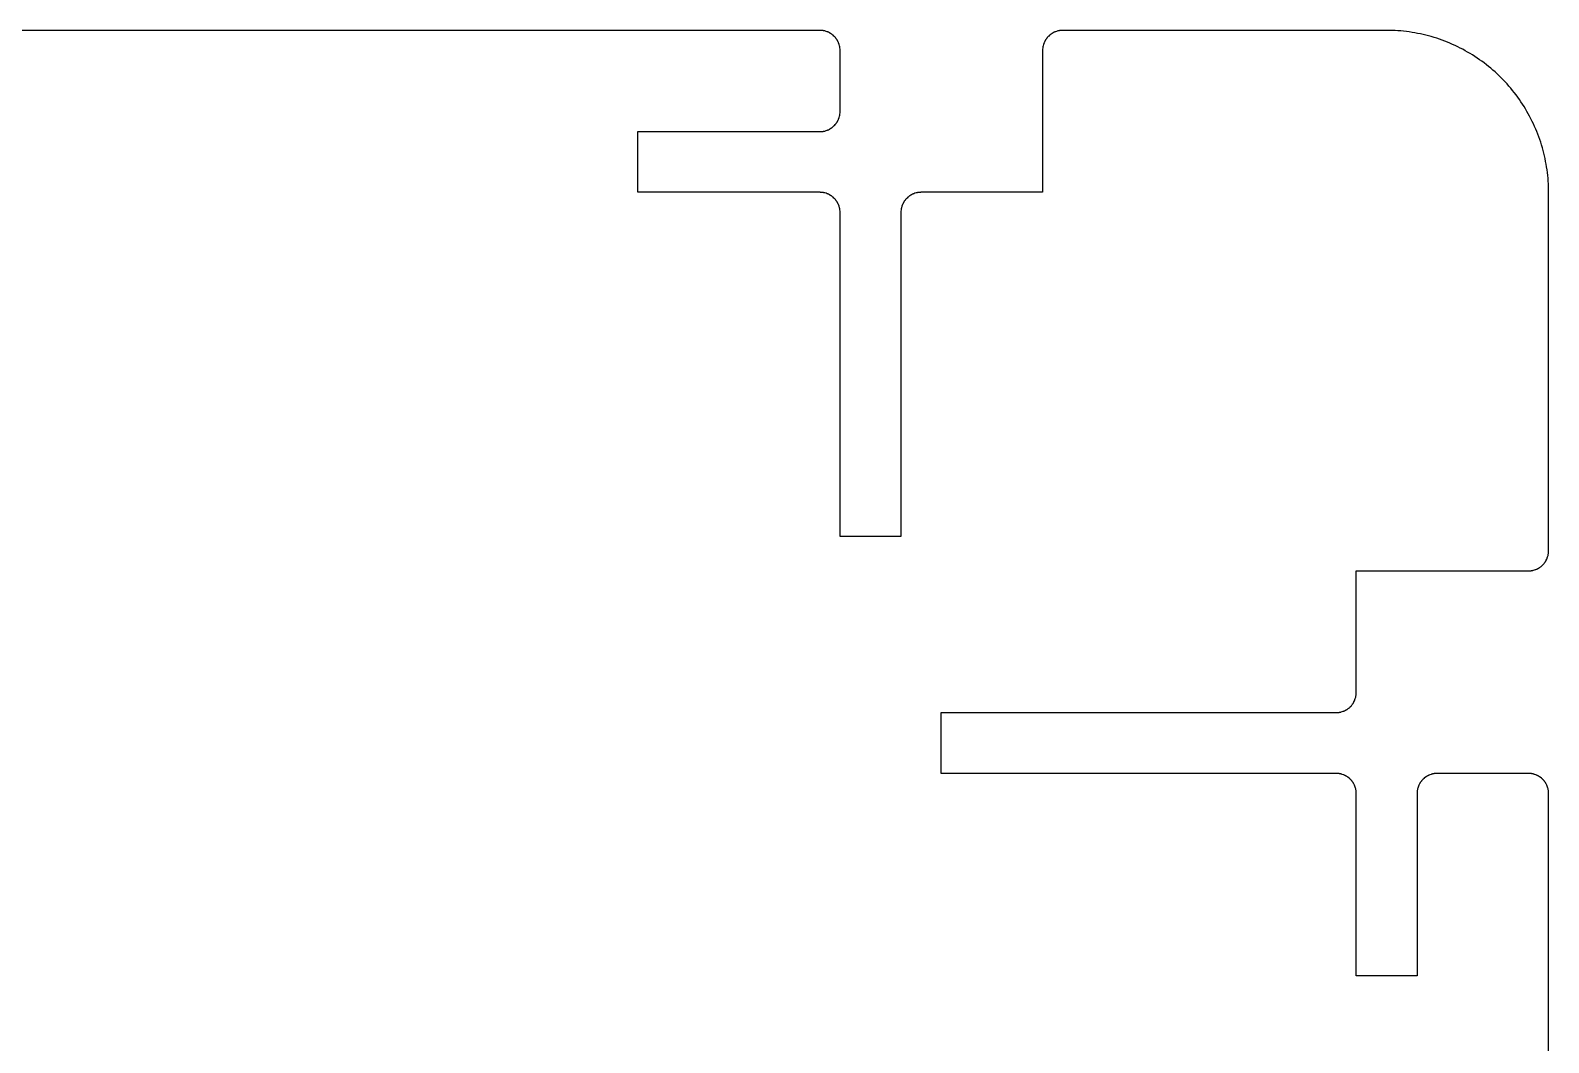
# Model space of a CAD drawing. Header units: metres. Extents: x 0 to 150, y 0 to 100.
# Drawn here: x 75 to 150, y 50 to 100 of the extents above; entities that cross this region are included whole.
import ezdxf

# ---------------------------------------------------------------- set-up
doc = ezdxf.new("R2010")
doc.units = ezdxf.units.M

msp = doc.modelspace()

# ---------------------------------------------------------------- linework, layer by layer
for p, q in [((114.018, 100), (55.9824, 100)), ((114.035, 99.999), (114.018, 100)), ((114.053, 99.999), (114.035, 99.999)), ((114.069, 99.998), (114.053, 99.999)), ((114.14, 99.9902), (114.069, 99.998)), ((114.156, 99.9873), (114.14, 99.9902)), ((114.174, 99.9844), (114.156, 99.9873)), ((114.19, 99.9814), (114.174, 99.9844)), ((114.208, 99.9785), (114.19, 99.9814)), ((114.225, 99.9746), (114.208, 99.9785)), ((114.242, 99.9707), (114.225, 99.9746)), ((114.309, 99.9512), (114.242, 99.9707)), ((114.358, 99.9336), (114.309, 99.9512)), ((114.375, 99.9268), (114.358, 99.9336)), ((114.391, 99.9209), (114.375, 99.9268)), ((114.406, 99.9131), (114.391, 99.9209)), ((114.423, 99.9062), (114.406, 99.9131)), ((114.47, 99.8828), (114.423, 99.9062)), ((114.484, 99.875), (114.47, 99.8828)), ((114.5, 99.8662), (114.484, 99.875)), ((114.515, 99.8574), (114.5, 99.8662)), ((114.53, 99.8477), (114.515, 99.8574)), ((114.545, 99.8389), (114.53, 99.8477)), ((114.56, 99.8291), (114.545, 99.8389)), ((114.573, 99.8193), (114.56, 99.8291)), ((114.588, 99.8086), (114.573, 99.8193)), ((114.602, 99.7988), (114.588, 99.8086)), ((114.629, 99.7773), (114.602, 99.7988)), ((114.643, 99.7656), (114.629, 99.7773)), ((114.656, 99.7549), (114.643, 99.7656)), ((114.694, 99.7197), (114.656, 99.7549)), ((125.344, 99.7549), (125.306, 99.7197)), ((125.357, 99.7656), (125.344, 99.7549)), ((125.371, 99.7773), (125.357, 99.7656)), ((125.398, 99.7988), (125.371, 99.7773)), ((125.412, 99.8086), (125.398, 99.7988)), ((125.427, 99.8193), (125.412, 99.8086)), ((125.44, 99.8291), (125.427, 99.8193)), ((125.455, 99.8389), (125.44, 99.8291)), ((125.47, 99.8477), (125.455, 99.8389)), ((125.485, 99.8574), (125.47, 99.8477)), ((125.5, 99.8662), (125.485, 99.8574)), ((125.516, 99.875), (125.5, 99.8662)), ((125.53, 99.8828), (125.516, 99.875)), ((125.577, 99.9062), (125.53, 99.8828)), ((125.594, 99.9131), (125.577, 99.9062)), ((125.609, 99.9209), (125.594, 99.9131)), ((125.625, 99.9268), (125.609, 99.9209)), ((125.642, 99.9336), (125.625, 99.9268)), ((125.691, 99.9512), (125.642, 99.9336)), ((125.758, 99.9707), (125.691, 99.9512)), ((125.775, 99.9746), (125.758, 99.9707)), ((125.792, 99.9785), (125.775, 99.9746)), ((125.81, 99.9814), (125.792, 99.9785)), ((125.826, 99.9844), (125.81, 99.9814)), ((125.844, 99.9873), (125.826, 99.9844)), ((125.86, 99.9902), (125.844, 99.9873)), ((125.931, 99.998), (125.86, 99.9902)), ((125.947, 99.999), (125.931, 99.998)), ((125.965, 99.999), (125.947, 99.999)), ((125.982, 100), (125.965, 99.999)), ((142, 100), (125.982, 100)), ((142.14, 99.999), (142, 100)), ((142.279, 99.9951), (142.14, 99.999)), ((142.419, 99.9893), (142.279, 99.9951)), ((142.558, 99.9805), (142.419, 99.9893)), ((142.697, 99.9697), (142.558, 99.9805)), ((142.836, 99.9561), (142.697, 99.9697)), ((142.975, 99.9404), (142.836, 99.9561)), ((143.113, 99.9219), (142.975, 99.9404)), ((143.252, 99.9014), (143.113, 99.9219)), ((143.39, 99.8789), (143.252, 99.9014)), ((143.526, 99.8525), (143.39, 99.8789)), ((143.663, 99.8252), (143.526, 99.8525)), ((143.8, 99.7949), (143.663, 99.8252)), ((143.936, 99.7627), (143.8, 99.7949)), ((144.07, 99.7275), (143.936, 99.7627)), ((114.72, 99.6943), (114.694, 99.7197)), ((114.755, 99.6562), (114.72, 99.6943)), ((114.766, 99.6426), (114.755, 99.6562)), ((114.777, 99.6289), (114.766, 99.6426)), ((114.799, 99.6016), (114.777, 99.6289)), ((114.809, 99.5879), (114.799, 99.6016)), ((114.819, 99.5732), (114.809, 99.5879)), ((114.829, 99.5596), (114.819, 99.5732)), ((114.839, 99.5449), (114.829, 99.5596)), ((114.848, 99.5303), (114.839, 99.5449)), ((114.857, 99.5146), (114.848, 99.5303)), ((114.866, 99.5), (114.857, 99.5146)), ((114.875, 99.4844), (114.866, 99.5)), ((114.883, 99.4697), (114.875, 99.4844)), ((114.906, 99.4229), (114.883, 99.4697)), ((114.913, 99.4062), (114.906, 99.4229)), ((114.921, 99.3906), (114.913, 99.4062)), ((114.927, 99.375), (114.921, 99.3906)), ((114.934, 99.3584), (114.927, 99.375)), ((114.951, 99.3086), (114.934, 99.3584)), ((114.971, 99.2422), (114.951, 99.3086)), ((114.975, 99.2246), (114.971, 99.2422)), ((114.979, 99.208), (114.975, 99.2246)), ((114.981, 99.1904), (114.979, 99.208)), ((114.984, 99.1738), (114.981, 99.1904)), ((114.987, 99.1562), (114.984, 99.1738)), ((114.99, 99.1396), (114.987, 99.1562)), ((114.998, 99.0693), (114.99, 99.1396)), ((114.999, 99.0527), (114.998, 99.0693)), ((114.999, 99.0352), (114.999, 99.0527)), ((115, 99.0176), (114.999, 99.0352)), ((115, 95.9824), (115, 99.0176)), ((125.001, 99.0352), (125, 99.0176)), ((125, 99.0176), (125, 92)), ((125.002, 99.0693), (125.001, 99.0527)), ((125.001, 99.0527), (125.001, 99.0352)), ((125.01, 99.1396), (125.002, 99.0693)), ((125.013, 99.1562), (125.01, 99.1396)), ((125.016, 99.1738), (125.013, 99.1562)), ((125.019, 99.1904), (125.016, 99.1738)), ((125.021, 99.208), (125.019, 99.1904)), ((125.025, 99.2246), (125.021, 99.208)), ((125.029, 99.2422), (125.025, 99.2246)), ((125.049, 99.3086), (125.029, 99.2422)), ((125.066, 99.3584), (125.049, 99.3086)), ((125.073, 99.375), (125.066, 99.3584)), ((125.079, 99.3906), (125.073, 99.375)), ((125.087, 99.4062), (125.079, 99.3906)), ((125.094, 99.4229), (125.087, 99.4062)), ((125.117, 99.4697), (125.094, 99.4229)), ((125.125, 99.4844), (125.117, 99.4697)), ((125.134, 99.5), (125.125, 99.4844)), ((125.143, 99.5146), (125.134, 99.5)), ((125.152, 99.5303), (125.143, 99.5146)), ((125.161, 99.5449), (125.152, 99.5303)), ((125.171, 99.5596), (125.161, 99.5449)), ((125.181, 99.5732), (125.171, 99.5596)), ((125.191, 99.5879), (125.181, 99.5732)), ((125.201, 99.6016), (125.191, 99.5879)), ((125.223, 99.6289), (125.201, 99.6016)), ((125.234, 99.6426), (125.223, 99.6289)), ((125.245, 99.6562), (125.234, 99.6426)), ((125.28, 99.6943), (125.245, 99.6562)), ((125.306, 99.7197), (125.28, 99.6943)), ((144.205, 99.6904), (144.07, 99.7275)), ((144.339, 99.6504), (144.205, 99.6904)), ((144.472, 99.6084), (144.339, 99.6504)), ((144.604, 99.5645), (144.472, 99.6084)), ((144.736, 99.5176), (144.604, 99.5645)), ((144.867, 99.4688), (144.736, 99.5176)), ((144.997, 99.417), (144.867, 99.4688)), ((145.126, 99.3643), (144.997, 99.417)), ((145.254, 99.3086), (145.126, 99.3643)), ((145.381, 99.25), (145.254, 99.3086)), ((145.507, 99.1904), (145.381, 99.25)), ((145.632, 99.1279), (145.507, 99.1904)), ((145.756, 99.0635), (145.632, 99.1279)), ((145.879, 98.9971), (145.756, 99.0635)), ((146, 98.9277), (145.879, 98.9971)), ((146.12, 98.8574), (146, 98.9277)), ((146.239, 98.7842), (146.12, 98.8574)), ((146.357, 98.709), (146.239, 98.7842)), ((146.474, 98.6318), (146.357, 98.709)), ((146.589, 98.5527), (146.474, 98.6318)), ((146.702, 98.4717), (146.589, 98.5527)), ((146.814, 98.3887), (146.702, 98.4717)), ((146.925, 98.3037), (146.814, 98.3887)), ((147.034, 98.2168), (146.925, 98.3037)), ((147.143, 98.1279), (147.034, 98.2168)), ((147.248, 98.0381), (147.143, 98.1279)), ((147.354, 97.9453), (147.248, 98.0381)), ((147.456, 97.8506), (147.354, 97.9453)), ((147.558, 97.7549), (147.456, 97.8506)), ((147.657, 97.6572), (147.558, 97.7549)), ((147.755, 97.5576), (147.657, 97.6572)), ((147.851, 97.4561), (147.755, 97.5576)), ((147.945, 97.3535), (147.851, 97.4561)), ((148.038, 97.248), (147.945, 97.3535)), ((148.128, 97.1426), (148.038, 97.248)), ((148.217, 97.0342), (148.128, 97.1426)), ((148.304, 96.9248), (148.217, 97.0342)), ((148.389, 96.8145), (148.304, 96.9248)), ((148.472, 96.7021), (148.389, 96.8145)), ((148.553, 96.5889), (148.472, 96.7021)), ((148.632, 96.4736), (148.553, 96.5889)), ((148.709, 96.3574), (148.632, 96.4736)), ((148.784, 96.2393), (148.709, 96.3574)), ((148.857, 96.1201), (148.784, 96.2393)), ((148.928, 96), (148.857, 96.1201)), ((148.997, 95.8789), (148.928, 96)), ((114.656, 95.2451), (114.694, 95.2803)), ((114.694, 95.2803), (114.72, 95.3057)), ((114.72, 95.3057), (114.755, 95.3438)), ((114.755, 95.3438), (114.766, 95.3574)), ((114.766, 95.3574), (114.777, 95.3711)), ((114.777, 95.3711), (114.799, 95.3984)), ((114.799, 95.3984), (114.809, 95.4121)), ((114.809, 95.4121), (114.819, 95.4268)), ((114.819, 95.4268), (114.829, 95.4404)), ((114.829, 95.4404), (114.839, 95.4551)), ((114.839, 95.4551), (114.848, 95.4697)), ((114.848, 95.4697), (114.857, 95.4854)), ((114.857, 95.4854), (114.866, 95.5)), ((114.866, 95.5), (114.875, 95.5156)), ((114.875, 95.5156), (114.883, 95.5303)), ((114.883, 95.5303), (114.906, 95.5771)), ((114.906, 95.5771), (114.913, 95.5938)), ((114.913, 95.5938), (114.921, 95.6094)), ((114.921, 95.6094), (114.927, 95.625)), ((114.927, 95.625), (114.934, 95.6416)), ((114.934, 95.6416), (114.951, 95.6914)), ((114.951, 95.6914), (114.971, 95.7578)), ((114.971, 95.7578), (114.975, 95.7754)), ((114.975, 95.7754), (114.979, 95.792)), ((114.979, 95.792), (114.981, 95.8096)), ((114.981, 95.8096), (114.984, 95.8262)), ((114.984, 95.8262), (114.987, 95.8438)), ((114.987, 95.8438), (114.99, 95.8604)), ((114.99, 95.8604), (114.998, 95.9307)), ((114.998, 95.9307), (114.999, 95.9473)), ((114.999, 95.9648), (115, 95.9824)), ((114.999, 95.9473), (114.999, 95.9648)), ((149.063, 95.7559), (148.997, 95.8789)), ((149.128, 95.6318), (149.063, 95.7559)), ((149.19, 95.5068), (149.128, 95.6318)), ((149.25, 95.3809), (149.19, 95.5068)), ((149.309, 95.2539), (149.25, 95.3809)), ((149.364, 95.126), (149.309, 95.2539)), ((105, 92), (105, 95)), ((105, 95), (114.018, 95)), ((114.018, 95), (114.035, 95.001)), ((114.035, 95.001), (114.053, 95.001)), ((114.053, 95.001), (114.069, 95.002)), ((114.069, 95.002), (114.14, 95.0098)), ((114.14, 95.0098), (114.156, 95.0127)), ((114.156, 95.0127), (114.174, 95.0156)), ((114.174, 95.0156), (114.19, 95.0186)), ((114.19, 95.0186), (114.208, 95.0215)), ((114.208, 95.0215), (114.225, 95.0254)), ((114.225, 95.0254), (114.242, 95.0293)), ((114.242, 95.0293), (114.309, 95.0488)), ((114.309, 95.0488), (114.358, 95.0664)), ((114.358, 95.0664), (114.375, 95.0732)), ((114.375, 95.0732), (114.391, 95.0791)), ((114.391, 95.0791), (114.406, 95.0869)), ((114.406, 95.0869), (114.423, 95.0938)), ((114.423, 95.0938), (114.47, 95.1172)), ((114.47, 95.1172), (114.484, 95.125)), ((114.484, 95.125), (114.5, 95.1338)), ((114.5, 95.1338), (114.515, 95.1426)), ((114.515, 95.1426), (114.53, 95.1523)), ((114.53, 95.1523), (114.545, 95.1611)), ((114.545, 95.1611), (114.56, 95.1709)), ((114.56, 95.1709), (114.573, 95.1807)), ((114.573, 95.1807), (114.588, 95.1914)), ((114.588, 95.1914), (114.602, 95.2012)), ((114.602, 95.2012), (114.629, 95.2227)), ((114.629, 95.2227), (114.643, 95.2344)), ((114.643, 95.2344), (114.656, 95.2451)), ((149.417, 94.9971), (149.364, 95.126)), ((149.469, 94.8672), (149.417, 94.9971)), ((149.518, 94.7363), (149.469, 94.8672)), ((149.564, 94.6045), (149.518, 94.7363)), ((149.608, 94.4717), (149.564, 94.6045)), ((149.65, 94.3389), (149.608, 94.4717)), ((149.69, 94.2051), (149.65, 94.3389)), ((149.728, 94.0703), (149.69, 94.2051)), ((149.763, 93.9355), (149.728, 94.0703)), ((149.795, 93.7998), (149.763, 93.9355)), ((149.825, 93.6631), (149.795, 93.7998)), ((149.853, 93.5264), (149.825, 93.6631)), ((149.879, 93.3896), (149.853, 93.5264)), ((149.901, 93.252), (149.879, 93.3896)), ((149.922, 93.1133), (149.901, 93.252)), ((149.94, 92.9746), (149.922, 93.1133)), ((149.956, 92.8359), (149.94, 92.9746)), ((149.97, 92.6973), (149.956, 92.8359)), ((149.98, 92.5576), (149.97, 92.6973)), ((149.989, 92.4189), (149.98, 92.5576)), ((149.995, 92.2793), (149.989, 92.4189)), ((149.999, 92.1396), (149.995, 92.2793)), ((114.018, 92), (105, 92)), ((114.035, 91.999), (114.018, 92)), ((114.053, 91.999), (114.035, 91.999)), ((114.069, 91.998), (114.053, 91.999)), ((114.14, 91.9902), (114.069, 91.998)), ((114.156, 91.9873), (114.14, 91.9902)), ((114.174, 91.9844), (114.156, 91.9873)), ((114.19, 91.9814), (114.174, 91.9844)), ((114.208, 91.9785), (114.19, 91.9814)), ((114.225, 91.9746), (114.208, 91.9785)), ((114.242, 91.9707), (114.225, 91.9746)), ((114.309, 91.9512), (114.242, 91.9707)), ((114.358, 91.9336), (114.309, 91.9512)), ((114.375, 91.9268), (114.358, 91.9336)), ((114.391, 91.9209), (114.375, 91.9268)), ((114.406, 91.9131), (114.391, 91.9209)), ((114.423, 91.9062), (114.406, 91.9131)), ((114.47, 91.8828), (114.423, 91.9062)), ((114.484, 91.875), (114.47, 91.8828)), ((114.5, 91.8662), (114.484, 91.875)), ((114.515, 91.8574), (114.5, 91.8662)), ((114.53, 91.8477), (114.515, 91.8574)), ((114.545, 91.8389), (114.53, 91.8477)), ((114.56, 91.8291), (114.545, 91.8389)), ((114.573, 91.8193), (114.56, 91.8291)), ((114.588, 91.8086), (114.573, 91.8193)), ((114.602, 91.7988), (114.588, 91.8086)), ((114.629, 91.7773), (114.602, 91.7988)), ((114.643, 91.7656), (114.629, 91.7773)), ((114.656, 91.7549), (114.643, 91.7656)), ((114.694, 91.7197), (114.656, 91.7549)), ((114.72, 91.6943), (114.694, 91.7197)), ((114.755, 91.6562), (114.72, 91.6943)), ((114.766, 91.6426), (114.755, 91.6562)), ((114.777, 91.6289), (114.766, 91.6426)), ((114.799, 91.6016), (114.777, 91.6289)), ((114.809, 91.5879), (114.799, 91.6016)), ((114.819, 91.5732), (114.809, 91.5879)), ((114.829, 91.5596), (114.819, 91.5732)), ((114.839, 91.5449), (114.829, 91.5596)), ((114.848, 91.5303), (114.839, 91.5449)), ((114.857, 91.5146), (114.848, 91.5303)), ((114.866, 91.5), (114.857, 91.5146)), ((114.875, 91.4844), (114.866, 91.5)), ((118.134, 91.5), (118.125, 91.4844)), ((118.143, 91.5146), (118.134, 91.5)), ((118.152, 91.5303), (118.143, 91.5146)), ((118.161, 91.5449), (118.152, 91.5303)), ((118.171, 91.5596), (118.161, 91.5449)), ((118.181, 91.5732), (118.171, 91.5596)), ((118.191, 91.5879), (118.181, 91.5732)), ((118.201, 91.6016), (118.191, 91.5879)), ((118.223, 91.6289), (118.201, 91.6016)), ((118.234, 91.6426), (118.223, 91.6289)), ((118.245, 91.6562), (118.234, 91.6426)), ((118.28, 91.6943), (118.245, 91.6562)), ((118.306, 91.7197), (118.28, 91.6943)), ((118.344, 91.7549), (118.306, 91.7197)), ((118.357, 91.7656), (118.344, 91.7549)), ((118.371, 91.7773), (118.357, 91.7656)), ((118.398, 91.7988), (118.371, 91.7773)), ((118.412, 91.8086), (118.398, 91.7988)), ((118.427, 91.8193), (118.412, 91.8086)), ((118.44, 91.8291), (118.427, 91.8193)), ((118.455, 91.8389), (118.44, 91.8291)), ((118.47, 91.8477), (118.455, 91.8389)), ((118.485, 91.8574), (118.47, 91.8477)), ((118.5, 91.8662), (118.485, 91.8574)), ((118.516, 91.875), (118.5, 91.8662)), ((118.53, 91.8828), (118.516, 91.875)), ((118.577, 91.9062), (118.53, 91.8828)), ((118.594, 91.9131), (118.577, 91.9062)), ((118.609, 91.9209), (118.594, 91.9131)), ((118.625, 91.9268), (118.609, 91.9209)), ((118.642, 91.9336), (118.625, 91.9268)), ((118.691, 91.9512), (118.642, 91.9336)), ((118.758, 91.9707), (118.691, 91.9512)), ((118.775, 91.9746), (118.758, 91.9707)), ((118.792, 91.9785), (118.775, 91.9746)), ((118.81, 91.9814), (118.792, 91.9785)), ((118.826, 91.9844), (118.81, 91.9814)), ((118.844, 91.9873), (118.826, 91.9844)), ((118.86, 91.9902), (118.844, 91.9873)), ((118.931, 91.998), (118.86, 91.9902)), ((118.947, 91.999), (118.931, 91.998)), ((118.965, 91.999), (118.947, 91.999)), ((118.982, 92), (118.965, 91.999)), ((125, 92), (118.982, 92)), ((150, 92), (149.999, 92.1396)), ((150, 74.2822), (150, 92)), ((114.883, 91.4697), (114.875, 91.4844)), ((114.906, 91.4229), (114.883, 91.4697)), ((114.913, 91.4062), (114.906, 91.4229)), ((114.921, 91.3906), (114.913, 91.4062)), ((114.927, 91.375), (114.921, 91.3906)), ((114.934, 91.3584), (114.927, 91.375)), ((114.951, 91.3086), (114.934, 91.3584)), ((114.971, 91.2422), (114.951, 91.3086)), ((114.975, 91.2246), (114.971, 91.2422)), ((114.979, 91.208), (114.975, 91.2246)), ((114.981, 91.1904), (114.979, 91.208)), ((114.984, 91.1738), (114.981, 91.1904)), ((114.987, 91.1562), (114.984, 91.1738)), ((114.99, 91.1396), (114.987, 91.1562)), ((114.998, 91.0693), (114.99, 91.1396)), ((114.999, 91.0527), (114.998, 91.0693)), ((114.999, 91.0352), (114.999, 91.0527)), ((115, 91.0176), (114.999, 91.0352)), ((115, 75), (115, 91.0176)), ((118.001, 91.0352), (118, 91.0176)), ((118, 91.0176), (118, 75)), ((118.002, 91.0693), (118.001, 91.0527)), ((118.001, 91.0527), (118.001, 91.0352)), ((118.01, 91.1396), (118.002, 91.0693)), ((118.013, 91.1562), (118.01, 91.1396)), ((118.016, 91.1738), (118.013, 91.1562)), ((118.019, 91.1904), (118.016, 91.1738)), ((118.021, 91.208), (118.019, 91.1904)), ((118.025, 91.2246), (118.021, 91.208)), ((118.029, 91.2422), (118.025, 91.2246)), ((118.049, 91.3086), (118.029, 91.2422)), ((118.066, 91.3584), (118.049, 91.3086)), ((118.073, 91.375), (118.066, 91.3584)), ((118.079, 91.3906), (118.073, 91.375)), ((118.087, 91.4062), (118.079, 91.3906)), ((118.094, 91.4229), (118.087, 91.4062)), ((118.117, 91.4697), (118.094, 91.4229)), ((118.125, 91.4844), (118.117, 91.4697)), ((118, 75), (115, 75)), ((149.999, 74.2646), (150, 74.2822)), ((149.999, 74.248), (149.999, 74.2646)), ((149.588, 73.4912), (149.602, 73.501)), ((149.602, 73.501), (149.629, 73.5225)), ((149.629, 73.5225), (149.643, 73.5342)), ((149.643, 73.5342), (149.656, 73.5449)), ((149.656, 73.5449), (149.682, 73.5684)), ((149.682, 73.5684), (149.694, 73.5811)), ((149.694, 73.5811), (149.707, 73.5928)), ((149.707, 73.5928), (149.72, 73.6055)), ((149.72, 73.6055), (149.755, 73.6436)), ((149.755, 73.6436), (149.766, 73.6572)), ((149.766, 73.6572), (149.777, 73.6709)), ((149.777, 73.6709), (149.799, 73.6982)), ((149.799, 73.6982), (149.809, 73.7119)), ((149.809, 73.7119), (149.819, 73.7266)), ((149.819, 73.7266), (149.829, 73.7412)), ((149.829, 73.7412), (149.839, 73.7549)), ((149.839, 73.7549), (149.848, 73.7705)), ((149.848, 73.7705), (149.857, 73.7852)), ((149.857, 73.7852), (149.866, 73.7998)), ((149.866, 73.7998), (149.875, 73.8154)), ((149.875, 73.8154), (149.883, 73.8301)), ((149.883, 73.8301), (149.906, 73.877)), ((149.906, 73.877), (149.913, 73.8936)), ((149.913, 73.8936), (149.921, 73.9092)), ((149.921, 73.9092), (149.927, 73.9258)), ((149.927, 73.9258), (149.934, 73.9414)), ((149.934, 73.9414), (149.951, 73.9912)), ((149.951, 73.9912), (149.971, 74.0576)), ((149.971, 74.0576), (149.975, 74.0752)), ((149.975, 74.0752), (149.979, 74.0918)), ((149.979, 74.0918), (149.981, 74.1094)), ((149.981, 74.1094), (149.984, 74.126)), ((149.984, 74.126), (149.99, 74.1611)), ((149.99, 74.1611), (149.992, 74.1777)), ((149.992, 74.1777), (149.998, 74.2305)), ((149.998, 74.2305), (149.999, 74.248)), ((140.5, 67.2822), (140.5, 73.2998)), ((140.5, 73.2998), (149.018, 73.2998)), ((149.018, 73.2998), (149.053, 73.3018)), ((149.053, 73.3018), (149.069, 73.3027)), ((149.069, 73.3027), (149.087, 73.3037)), ((149.087, 73.3037), (149.14, 73.3096)), ((149.14, 73.3096), (149.156, 73.3125)), ((149.156, 73.3125), (149.174, 73.3154)), ((149.174, 73.3154), (149.19, 73.3184)), ((149.19, 73.3184), (149.208, 73.3223)), ((149.208, 73.3223), (149.225, 73.3252)), ((149.225, 73.3252), (149.242, 73.3301)), ((149.242, 73.3301), (149.259, 73.334)), ((149.259, 73.334), (149.309, 73.3486)), ((149.309, 73.3486), (149.358, 73.3662)), ((149.358, 73.3662), (149.375, 73.373)), ((149.375, 73.373), (149.406, 73.3867)), ((149.406, 73.3867), (149.423, 73.3936)), ((149.423, 73.3936), (149.47, 73.417)), ((149.47, 73.417), (149.484, 73.4258)), ((149.484, 73.4258), (149.5, 73.4336)), ((149.5, 73.4336), (149.515, 73.4424)), ((149.515, 73.4424), (149.53, 73.4521)), ((149.53, 73.4521), (149.545, 73.4609)), ((149.545, 73.4609), (149.56, 73.4707)), ((149.56, 73.4707), (149.573, 73.4805)), ((149.573, 73.4805), (149.588, 73.4912)), ((140.329, 66.7412), (140.339, 66.7549)), ((140.339, 66.7549), (140.348, 66.7705)), ((140.348, 66.7705), (140.357, 66.7852)), ((140.357, 66.7852), (140.366, 66.7998)), ((140.366, 66.7998), (140.375, 66.8154)), ((140.375, 66.8154), (140.383, 66.8301)), ((140.383, 66.8301), (140.406, 66.877)), ((140.406, 66.877), (140.413, 66.8936)), ((140.413, 66.8936), (140.421, 66.9092)), ((140.421, 66.9092), (140.427, 66.9258)), ((140.427, 66.9258), (140.434, 66.9414)), ((140.434, 66.9414), (140.451, 66.9912)), ((140.451, 66.9912), (140.471, 67.0576)), ((140.471, 67.0576), (140.475, 67.0752)), ((140.475, 67.0752), (140.479, 67.0918)), ((140.479, 67.0918), (140.481, 67.1094)), ((140.481, 67.1094), (140.484, 67.126)), ((140.484, 67.126), (140.49, 67.1611)), ((140.49, 67.1611), (140.492, 67.1777)), ((140.492, 67.1777), (140.498, 67.2305)), ((140.498, 67.2305), (140.499, 67.248)), ((140.499, 67.2646), (140.5, 67.2822)), ((140.499, 67.248), (140.499, 67.2646)), ((120, 63.2998), (120, 66.2998)), ((120, 66.2998), (139.518, 66.2998)), ((139.518, 66.2998), (139.553, 66.3018)), ((139.553, 66.3018), (139.569, 66.3027)), ((139.569, 66.3027), (139.587, 66.3037)), ((139.587, 66.3037), (139.64, 66.3096)), ((139.64, 66.3096), (139.656, 66.3125)), ((139.656, 66.3125), (139.674, 66.3154)), ((139.674, 66.3154), (139.69, 66.3184)), ((139.69, 66.3184), (139.708, 66.3223)), ((139.708, 66.3223), (139.725, 66.3252)), ((139.725, 66.3252), (139.742, 66.3301)), ((139.742, 66.3301), (139.759, 66.334)), ((139.759, 66.334), (139.809, 66.3486)), ((139.809, 66.3486), (139.858, 66.3662)), ((139.858, 66.3662), (139.875, 66.373)), ((139.875, 66.373), (139.906, 66.3867)), ((139.906, 66.3867), (139.923, 66.3936)), ((139.923, 66.3936), (139.97, 66.417)), ((139.97, 66.417), (139.984, 66.4258)), ((139.984, 66.4258), (140, 66.4336)), ((140, 66.4336), (140.015, 66.4424)), ((140.015, 66.4424), (140.03, 66.4521)), ((140.03, 66.4521), (140.045, 66.4609)), ((140.045, 66.4609), (140.06, 66.4707)), ((140.06, 66.4707), (140.073, 66.4805)), ((140.073, 66.4805), (140.088, 66.4912)), ((140.088, 66.4912), (140.102, 66.501)), ((140.102, 66.501), (140.129, 66.5225)), ((140.129, 66.5225), (140.143, 66.5342)), ((140.143, 66.5342), (140.156, 66.5449)), ((140.156, 66.5449), (140.182, 66.5684)), ((140.182, 66.5684), (140.194, 66.5811)), ((140.194, 66.5811), (140.207, 66.5928)), ((140.207, 66.5928), (140.22, 66.6055)), ((140.22, 66.6055), (140.255, 66.6436)), ((140.255, 66.6436), (140.266, 66.6572)), ((140.266, 66.6572), (140.277, 66.6709)), ((140.277, 66.6709), (140.299, 66.6982)), ((140.299, 66.6982), (140.309, 66.7119)), ((140.309, 66.7119), (140.319, 66.7266)), ((140.319, 66.7266), (140.329, 66.7412)), ((139.535, 63.2998), (120, 63.2998)), ((139.553, 63.2988), (139.535, 63.2998)), ((139.569, 63.2979), (139.553, 63.2988)), ((139.587, 63.2959), (139.569, 63.2979)), ((139.604, 63.2949), (139.587, 63.2959)), ((139.622, 63.293), (139.604, 63.2949)), ((139.64, 63.29), (139.622, 63.293)), ((139.656, 63.2881), (139.64, 63.29)), ((139.674, 63.2852), (139.656, 63.2881)), ((139.69, 63.2812), (139.674, 63.2852)), ((139.708, 63.2783), (139.69, 63.2812)), ((139.725, 63.2744), (139.708, 63.2783)), ((139.742, 63.2705), (139.725, 63.2744)), ((139.759, 63.2656), (139.742, 63.2705)), ((139.775, 63.2617), (139.759, 63.2656)), ((139.792, 63.2559), (139.775, 63.2617)), ((139.809, 63.251), (139.792, 63.2559)), ((139.875, 63.2275), (139.809, 63.251)), ((139.906, 63.2139), (139.875, 63.2275)), ((139.923, 63.2061), (139.906, 63.2139)), ((139.938, 63.1992), (139.923, 63.2061)), ((139.954, 63.1914), (139.938, 63.1992)), ((139.97, 63.1826), (139.954, 63.1914)), ((139.984, 63.1748), (139.97, 63.1826)), ((140, 63.166), (139.984, 63.1748)), ((140.015, 63.1572), (140, 63.166)), ((140.03, 63.1484), (140.015, 63.1572)), ((140.06, 63.1289), (140.03, 63.1484)), ((140.073, 63.1191), (140.06, 63.1289)), ((140.088, 63.1094), (140.073, 63.1191)), ((140.143, 63.0664), (140.088, 63.1094)), ((140.156, 63.0547), (140.143, 63.0664)), ((140.194, 63.0195), (140.156, 63.0547)), ((140.207, 63.0068), (140.194, 63.0195)), ((140.22, 62.9951), (140.207, 63.0068)), ((143.793, 63.0068), (143.78, 62.9951)), ((143.806, 63.0195), (143.793, 63.0068)), ((143.844, 63.0547), (143.806, 63.0195)), ((143.857, 63.0664), (143.844, 63.0547)), ((143.912, 63.1094), (143.857, 63.0664)), ((143.927, 63.1191), (143.912, 63.1094)), ((143.94, 63.1289), (143.927, 63.1191)), ((143.97, 63.1484), (143.94, 63.1289)), ((143.985, 63.1572), (143.97, 63.1484)), ((144, 63.166), (143.985, 63.1572)), ((144.016, 63.1748), (144, 63.166)), ((144.03, 63.1826), (144.016, 63.1748)), ((144.046, 63.1914), (144.03, 63.1826)), ((144.062, 63.1992), (144.046, 63.1914)), ((144.077, 63.2061), (144.062, 63.1992)), ((144.094, 63.2139), (144.077, 63.2061)), ((144.125, 63.2275), (144.094, 63.2139)), ((144.191, 63.251), (144.125, 63.2275)), ((144.208, 63.2559), (144.191, 63.251)), ((144.225, 63.2617), (144.208, 63.2559)), ((144.241, 63.2656), (144.225, 63.2617)), ((144.258, 63.2705), (144.241, 63.2656)), ((144.275, 63.2744), (144.258, 63.2705)), ((144.292, 63.2783), (144.275, 63.2744)), ((144.31, 63.2812), (144.292, 63.2783)), ((144.326, 63.2852), (144.31, 63.2812)), ((144.344, 63.2881), (144.326, 63.2852)), ((144.36, 63.29), (144.344, 63.2881)), ((144.378, 63.293), (144.36, 63.29)), ((144.396, 63.2949), (144.378, 63.293)), ((144.413, 63.2959), (144.396, 63.2949)), ((144.431, 63.2979), (144.413, 63.2959)), ((144.447, 63.2988), (144.431, 63.2979)), ((144.465, 63.2998), (144.447, 63.2988)), ((149.035, 63.2998), (144.465, 63.2998)), ((149.053, 63.2988), (149.035, 63.2998)), ((149.069, 63.2979), (149.053, 63.2988)), ((149.087, 63.2959), (149.069, 63.2979)), ((149.104, 63.2949), (149.087, 63.2959)), ((149.122, 63.293), (149.104, 63.2949)), ((149.14, 63.29), (149.122, 63.293)), ((149.156, 63.2881), (149.14, 63.29)), ((149.174, 63.2852), (149.156, 63.2881)), ((149.19, 63.2812), (149.174, 63.2852)), ((149.208, 63.2783), (149.19, 63.2812)), ((149.225, 63.2744), (149.208, 63.2783)), ((149.242, 63.2705), (149.225, 63.2744)), ((149.259, 63.2656), (149.242, 63.2705)), ((149.275, 63.2617), (149.259, 63.2656)), ((149.292, 63.2559), (149.275, 63.2617)), ((149.309, 63.251), (149.292, 63.2559)), ((149.375, 63.2275), (149.309, 63.251)), ((149.406, 63.2139), (149.375, 63.2275)), ((149.423, 63.2061), (149.406, 63.2139)), ((149.438, 63.1992), (149.423, 63.2061)), ((149.454, 63.1914), (149.438, 63.1992)), ((149.47, 63.1826), (149.454, 63.1914)), ((149.484, 63.1748), (149.47, 63.1826)), ((149.5, 63.166), (149.484, 63.1748)), ((149.515, 63.1572), (149.5, 63.166)), ((149.53, 63.1484), (149.515, 63.1572)), ((149.56, 63.1289), (149.53, 63.1484)), ((149.573, 63.1191), (149.56, 63.1289)), ((149.588, 63.1094), (149.573, 63.1191)), ((149.643, 63.0664), (149.588, 63.1094)), ((149.656, 63.0547), (149.643, 63.0664)), ((149.694, 63.0195), (149.656, 63.0547)), ((149.707, 63.0068), (149.694, 63.0195)), ((149.72, 62.9951), (149.707, 63.0068)), ((140.231, 62.9824), (140.22, 62.9951)), ((140.243, 62.9688), (140.231, 62.9824)), ((140.255, 62.9561), (140.243, 62.9688)), ((140.266, 62.9424), (140.255, 62.9561)), ((140.277, 62.9297), (140.266, 62.9424)), ((140.288, 62.916), (140.277, 62.9297)), ((140.299, 62.9014), (140.288, 62.916)), ((140.309, 62.8877), (140.299, 62.9014)), ((140.319, 62.874), (140.309, 62.8877)), ((140.339, 62.8447), (140.319, 62.874)), ((140.348, 62.8301), (140.339, 62.8447)), ((140.357, 62.8154), (140.348, 62.8301)), ((140.366, 62.7998), (140.357, 62.8154)), ((140.375, 62.7852), (140.366, 62.7998)), ((140.406, 62.7227), (140.375, 62.7852)), ((140.413, 62.707), (140.406, 62.7227)), ((140.421, 62.6904), (140.413, 62.707)), ((140.427, 62.6748), (140.421, 62.6904)), ((140.434, 62.6582), (140.427, 62.6748)), ((140.439, 62.6416), (140.434, 62.6582)), ((140.445, 62.626), (140.439, 62.6416)), ((140.451, 62.6094), (140.445, 62.626)), ((140.456, 62.5928), (140.451, 62.6094)), ((140.461, 62.5752), (140.456, 62.5928)), ((140.471, 62.542), (140.461, 62.5752)), ((140.475, 62.5254), (140.471, 62.542)), ((140.479, 62.5078), (140.475, 62.5254)), ((140.481, 62.4912), (140.479, 62.5078)), ((140.487, 62.4561), (140.481, 62.4912)), ((140.49, 62.4395), (140.487, 62.4561)), ((140.496, 62.3867), (140.49, 62.4395)), ((140.498, 62.3701), (140.496, 62.3867)), ((140.499, 62.3525), (140.498, 62.3701)), ((140.499, 62.335), (140.499, 62.3525)), ((140.5, 62.3174), (140.499, 62.335)), ((140.5, 53.2998), (140.5, 62.3174)), ((143.501, 62.335), (143.5, 62.3174)), ((143.5, 62.3174), (143.5, 53.2998)), ((143.502, 62.3701), (143.501, 62.3525)), ((143.501, 62.3525), (143.501, 62.335)), ((143.504, 62.3867), (143.502, 62.3701)), ((143.51, 62.4395), (143.504, 62.3867)), ((143.513, 62.4561), (143.51, 62.4395)), ((143.519, 62.4912), (143.513, 62.4561)), ((143.521, 62.5078), (143.519, 62.4912)), ((143.525, 62.5254), (143.521, 62.5078)), ((143.529, 62.542), (143.525, 62.5254)), ((143.539, 62.5752), (143.529, 62.542)), ((143.544, 62.5928), (143.539, 62.5752)), ((143.549, 62.6094), (143.544, 62.5928)), ((143.555, 62.626), (143.549, 62.6094)), ((143.561, 62.6416), (143.555, 62.626)), ((143.566, 62.6582), (143.561, 62.6416)), ((143.573, 62.6748), (143.566, 62.6582)), ((143.579, 62.6904), (143.573, 62.6748)), ((143.587, 62.707), (143.579, 62.6904)), ((143.594, 62.7227), (143.587, 62.707)), ((143.625, 62.7852), (143.594, 62.7227)), ((143.634, 62.7998), (143.625, 62.7852)), ((143.643, 62.8154), (143.634, 62.7998)), ((143.652, 62.8301), (143.643, 62.8154)), ((143.661, 62.8447), (143.652, 62.8301)), ((143.681, 62.874), (143.661, 62.8447)), ((143.691, 62.8877), (143.681, 62.874)), ((143.701, 62.9014), (143.691, 62.8877)), ((143.712, 62.916), (143.701, 62.9014)), ((143.723, 62.9297), (143.712, 62.916)), ((143.734, 62.9424), (143.723, 62.9297)), ((143.745, 62.9561), (143.734, 62.9424)), ((143.757, 62.9688), (143.745, 62.9561)), ((143.769, 62.9824), (143.757, 62.9688)), ((143.78, 62.9951), (143.769, 62.9824)), ((149.731, 62.9824), (149.72, 62.9951)), ((149.743, 62.9688), (149.731, 62.9824)), ((149.755, 62.9561), (149.743, 62.9688)), ((149.766, 62.9424), (149.755, 62.9561)), ((149.777, 62.9297), (149.766, 62.9424)), ((149.788, 62.916), (149.777, 62.9297)), ((149.799, 62.9014), (149.788, 62.916)), ((149.809, 62.8877), (149.799, 62.9014)), ((149.819, 62.874), (149.809, 62.8877)), ((149.839, 62.8447), (149.819, 62.874)), ((149.848, 62.8301), (149.839, 62.8447)), ((149.857, 62.8154), (149.848, 62.8301)), ((149.866, 62.7998), (149.857, 62.8154)), ((149.875, 62.7852), (149.866, 62.7998)), ((149.906, 62.7227), (149.875, 62.7852)), ((149.913, 62.707), (149.906, 62.7227)), ((149.921, 62.6904), (149.913, 62.707)), ((149.927, 62.6748), (149.921, 62.6904)), ((149.934, 62.6582), (149.927, 62.6748)), ((149.939, 62.6416), (149.934, 62.6582)), ((149.945, 62.626), (149.939, 62.6416)), ((149.951, 62.6094), (149.945, 62.626)), ((149.956, 62.5928), (149.951, 62.6094)), ((149.961, 62.5752), (149.956, 62.5928)), ((149.971, 62.542), (149.961, 62.5752)), ((149.975, 62.5254), (149.971, 62.542)), ((149.979, 62.5078), (149.975, 62.5254)), ((149.981, 62.4912), (149.979, 62.5078)), ((149.987, 62.4561), (149.981, 62.4912)), ((149.99, 62.4395), (149.987, 62.4561)), ((149.996, 62.3867), (149.99, 62.4395)), ((149.998, 62.3701), (149.996, 62.3867)), ((149.999, 62.3525), (149.998, 62.3701)), ((149.999, 62.335), (149.999, 62.3525)), ((150, 62.3174), (149.999, 62.335)), ((150, 31.9824), (150, 62.3174)), ((143.5, 53.2998), (140.5, 53.2998))]:
    msp.add_line(p, q)

doc.saveas('drawing.dxf')
